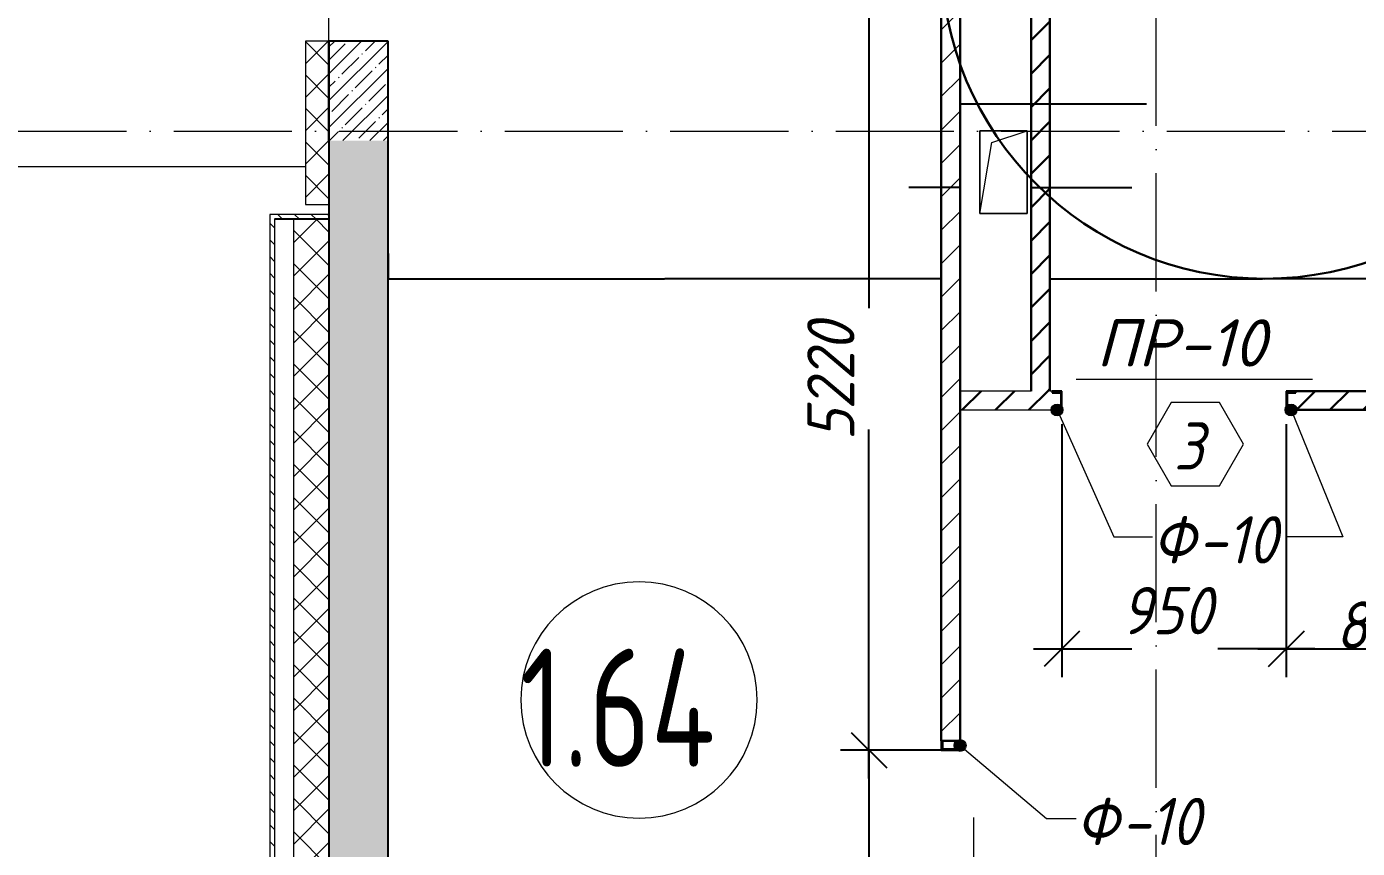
# Model space of a CAD drawing. Header units: millimetres. Extents: x 12986 to 523328, y -9759 to 30092.
# Drawn here: x 150078 to 155708, y 4764 to 8242 of the extents above; entities that cross this region are included whole.
import ezdxf

# ---------------------------------------------------------------- set-up
doc = ezdxf.new("R2010")
doc.units = ezdxf.units.MM
doc.linetypes.add('50_200_ШТРИХ_1Т_ш5_п1_п1_', pattern=[700, 500, -100, 0, -100])
doc.layers.add('0)Допникки кружки', color=7, linetype='Continuous', plot=False)
for name, color, linetype, lineweight in [('1) ПГП Зеленый', 3, 'Continuous', 30), ('3) РАсчет Зел', 3, 'Continuous', 30), ('A-ANNO-DIMS', 7, 'Continuous', 9), ('A-AREA-IDEN', 7, 'Continuous', 9), ('A-DETL', 7, 'Continuous', 9), ('A-DOOR-IDEN', 7, 'Continuous', 9), ('A-FLOR', 7, 'Continuous', 9), ('A-GENM', 7, 'Continuous', 9), ('A-GENM-1', 7, 'Continuous', 25), ('A-GENM-IDEN', 7, 'Continuous', 9), ('A-WALL-1', 7, 'Continuous', 25), ('A-WALL-10', 7, 'Continuous', 13), ('A-WALL-FNSH-2', 7, 'Continuous', 5), ('A-WALL-PATT-1', 7, 'Continuous', 5), ('A-WALL-PATT-3', 250, 'Continuous', 5), ('Оси-2', 7, '50_200_ШТРИХ_1Т_ш5_п1_п1_', 9)]:
    doc.layers.add(name, color=color, linetype=linetype, lineweight=lineweight)
doc.layers.add('A-WALL-5', color=7, linetype='Continuous', lineweight=13, true_color=0x008000)
doc.styles.add('ISOCPEUR_I_3', font='isocpeui.ttf', dxfattribs={"width": 0.9, "height": 200})
doc.styles.add('ISOCPEUR_I_5', font='isocpeui.ttf', dxfattribs={"height": 200})
doc.styles.add('СПДС', font='ГОСТ тип А.ttf', dxfattribs={"width": 0.9})
doc.dimstyles.new('ISO-2_0_0_9К_СРЕДНИЙ_1', dxfattribs={"dimscale": 304.8, "dimtxt": 199.196235, "dimasz": 0.492126, "dimexe": 0.393701, "dimexo": 0, "dimgap": 0, "dimtad": 1, "dimdec": 0, "dimzin": 0, "dimdsep": 46, "dimtxsty": 'ISOCPEUR_I_3', "dimblk1": 'OBLIQUE', "dimblk2": 'OBLIQUE', "dimsah": 1, "dimcen": 0.09, "dimdle": 0.393701, "dimazin": 0, "dimtfac": 1, "dimtdec": 4, "dimtix": 1, "dimtmove": 2, "dimatfit": 3, "dimfxl": 1, "dimtvp": 1, "dimtolj": 1, "dimtzin": 0, "dimarcsym": 2})
doc.dimstyles.new('ISO-2_0_0_9К_СРЕДНИЙ_7', dxfattribs={"dimscale": 304.8, "dimtxt": 199.196235, "dimasz": 0.492126, "dimexe": 0.393701, "dimexo": 0, "dimgap": 0, "dimtad": 1, "dimdec": 0, "dimzin": 0, "dimdsep": 46, "dimtxsty": 'ISOCPEUR_I_3', "dimblk1": 'OBLIQUE', "dimblk2": 'OBLIQUE', "dimsah": 1, "dimcen": 0.09, "dimdle": 0.393701, "dimazin": 0, "dimtfac": 1, "dimtdec": 4, "dimtix": 1, "dimtmove": 0, "dimatfit": 3, "dimfxl": 1, "dimtvp": 1, "dimtolj": 1, "dimtzin": 0, "dimarcsym": 2})
doc.dimstyles.get("Standard").update_dxf_attribs({"dimtxt": 0.18, "dimasz": 0.18, "dimexe": 0.18, "dimexo": 0.0625, "dimgap": 0.09, "dimtad": 0, "dimtih": 1, "dimtoh": 1, "dimdec": 4, "dimzin": 0, "dimdsep": 46, "dimtxsty": 'Standard', "dimcen": 0.09, "dimadec": 0, "dimazin": 0, "dimtfac": 1, "dimtdec": 4, "dimtofl": 0, "dimtmove": 0, "dimatfit": 3, "dimfxl": 1, "dimtolj": 1, "dimtzin": 0, "dimarcsym": 0})
pattern_1 = [(45, (61996.89, 0), (-70.71068, 70.71068), [])]
pattern_2 = [(45, (61996.89, 0), (-70.71068, 70.71068), []), (135, (61996.89, 0), (-70.71068, -70.71068), [])]
pattern_3 = [(45, (61996.89, 0), (-57.024626, 57.024626), []), (45, (62053.92, 0), (-57.024626, 57.024626), [100.806, -20.161, 3.353, -16.808])]

# ---------------------------------------------------------------- blocks, each defined once
blk = doc.blocks.new('AR_Отверстие прямоугольное _в плите_ - AR_Отверстие прямоугольное _в плите_-24485129-АР1_Кладочный план 1 этажа')
at = {"layer": 'A-GENM'}
for p, q in [((100, 175), (-100, 175)), ((-100, 175), (-100, -175)), ((-50, 125), (100, 175)), ((100, -175), (100, 175)), ((-100, -175), (-50, 125)), ((-100, -175), (100, -175))]:
    blk.add_line(p, q, dxfattribs=at)
blk = doc.blocks.new('Фахверк_СКБ_Швеллер - Ф-10_80х4030-26973473-АР1_Кладочный план 1 этажа')
at = {"layer": 'A-GENM-1'}
for p, q in [((165, 40), (125, 40)), ((125, 40), (125, -40)), ((129.5, 32.6), (165, 32.6)), ((129.5, -32.6), (129.5, 32.6)), ((165, 32.6), (165, 40)), ((125, -40), (165, -40)), ((165, -32.6), (129.5, -32.6)), ((165, -40), (165, -32.6))]:
    blk.add_line(p, q, dxfattribs=at)
blk = doc.blocks.new('AAR_СКБ_Марка_Двери_Перемычка и проем - Марка перемычки и проема-25306769-АР1_Кладочный план 1 этажа')
at = {"layer": 'A-DOOR-IDEN'}
for p, q in [((-5, 0), (5, 0)), ((-0.968, -0.984), (-1.986, -2.747)), ((1.067, -0.984), (-0.968, -0.984)), ((2.085, -2.747), (1.067, -0.984)), ((-1.986, -2.747), (-0.968, -4.509)), ((1.067, -4.509), (2.085, -2.747)), ((-0.968, -4.509), (1.067, -4.509))]:
    blk.add_line(p, q, dxfattribs=at)
blk = doc.blocks.new('_Oblique')
at = {"color": 0, "linetype": 'ByBlock', "lineweight": -2}
blk.add_line((-0.5, -0.5), (0.5, 0.5), dxfattribs=at)
blk = doc.blocks.new('DIMBLOCK204-АР1_Кладочный план 1 этажа')
at = {"layer": 'A-ANNO-DIMS', "color": 0, "lineweight": -2, "transparency": 16777216}
for p, q in [((153641.4, 10520), (153641.4, 7050.5)), ((153747.5, 10400), (153521.4, 10400)), ((153641.4, 5060), (153641.4, 6537.6)), ((154044.4, 5180), (153521.4, 5180))]:
    blk.add_line(p, q, dxfattribs=at)
at = {"layer": 'Defpoints', "color": 0, "transparency": 16777216}
for p in [(153747.5, 10400), (153641.4, 5180), (154044.4, 5180)]:
    blk.add_point(p, dxfattribs=at)
at = {"layer": 'A-ANNO-DIMS', "color": 0, "lineweight": -2, "transparency": 16777216, "xscale": 150, "yscale": 150, "zscale": 150}
for p, rotation in [((153641.4, 10400), 90), ((153641.4, 5180), 270)]:
    blk.add_blockref('_Oblique', p, dxfattribs=dict(at, rotation=rotation))
at = {"layer": 'A-ANNO-DIMS', "color": 0, "transparency": 16777216, "insert": (153380.1, 6490.7), "char_height": 200, "width": 606.782, "attachment_point": 1, "rotation": 90, "line_spacing_factor": 1.149209, "style": 'ISOCPEUR_I_3'}
blk.add_mtext('\\A1;5220', dxfattribs=at)
blk = doc.blocks.new('DIMBLOCK205-АР1_Кладочный план 1 этажа')
at = {"layer": 'A-ANNO-DIMS', "color": 0, "lineweight": -2, "transparency": 16777216}
for p, q in [((154044.3, 5180), (153641.2, 5180)), ((153641.4, 5179.8), (153641.4, 4455.2)), ((153641.4, 3730.2), (153641.4, 4454.8)), ((153964.3, 3730), (153641.2, 3730))]:
    blk.add_line(p, q, dxfattribs=at)
at = {"layer": 'A-ANNO-DIMS', "color": 0, "transparency": 16777216}
for points in [[(153641.4, 5179.8), (153641.4, 5179.8), (153641.4, 5180)], [(153641.4, 3730.2), (153641.4, 3730.2), (153641.4, 3730)]]:
    blk.add_solid(points, dxfattribs=at)
at = {"layer": 'Defpoints', "color": 0, "transparency": 16777216}
for p in [(154044.4, 5180), (153641.4, 3730), (153964.4, 3730)]:
    blk.add_point(p, dxfattribs=at)
at = {"layer": 'A-ANNO-DIMS', "color": 0, "transparency": 16777216, "insert": (153641.4, 4455), "char_height": 0.18, "width": 579.201, "attachment_point": 5}
blk.add_mtext('\\A1;1450.0000', dxfattribs=at)
blk = doc.blocks.new('DIMBLOCK216-АР1_Кладочный план 1 этажа')
at = {"layer": 'A-ANNO-DIMS', "color": 0, "lineweight": -2, "transparency": 16777216}
for p, q in [((151606.9, 7281.4), (151606.9, 7175.2)), ((153946.9, 7281.4), (153946.9, 7175.2)), ((151607.1, 7175.4), (152776.2, 7175.4)), ((153946.7, 7175.4), (152777.6, 7175.4))]:
    blk.add_line(p, q, dxfattribs=at)
at = {"layer": 'A-ANNO-DIMS', "color": 0, "transparency": 16777216}
for points in [[(151607.1, 7175.4), (151607.1, 7175.4), (151606.9, 7175.4)], [(153946.7, 7175.4), (153946.7, 7175.4), (153946.9, 7175.4)]]:
    blk.add_solid(points, dxfattribs=at)
at = {"layer": 'Defpoints', "color": 0, "transparency": 16777216}
for p in [(151606.9, 7281.5), (153946.9, 7281.5), (153946.9, 7175.4)]:
    blk.add_point(p, dxfattribs=at)
at = {"layer": 'A-ANNO-DIMS', "color": 0, "transparency": 16777216, "insert": (152776.9, 7175.4), "char_height": 0.18, "width": 625.17, "attachment_point": 5}
blk.add_mtext('\\A1;2340.0000', dxfattribs=at)
blk = doc.blocks.new('DIMBLOCK217-АР1_Кладочный план 1 этажа')
at = {"layer": 'A-ANNO-DIMS', "color": 0, "lineweight": -2, "transparency": 16777216}
for p, q in [((153946.9, 7561.1), (153810.1, 7561.1)), ((153946.9, 7281.5), (153946.9, 7561.3)), ((154026.7, 7561.1), (153947.1, 7561.1)), ((154026.9, 7281.5), (154026.9, 7561.3))]:
    blk.add_line(p, q, dxfattribs=at)
at = {"layer": 'A-ANNO-DIMS', "color": 0, "transparency": 16777216}
for points in [[(153947.1, 7561.1), (153947.1, 7561.1), (153946.9, 7561.1)], [(154026.7, 7561.1), (154026.7, 7561.1), (154026.9, 7561.1)]]:
    blk.add_solid(points, dxfattribs=at)
at = {"layer": 'Defpoints', "color": 0, "transparency": 16777216}
for p in [(154026.9, 7561.1), (153946.9, 7281.5), (154026.9, 7281.5)]:
    blk.add_point(p, dxfattribs=at)
at = {"layer": 'A-ANNO-DIMS', "color": 0, "transparency": 16777216, "insert": (153657.9, 7561.2), "char_height": 0.18, "width": 303.391, "attachment_point": 1, "line_spacing_factor": 1.149209}
blk.add_mtext('\\A1;80.0000', dxfattribs=at)
blk = doc.blocks.new('DIMBLOCK218-АР1_Кладочный план 1 этажа')
at = {"layer": 'A-ANNO-DIMS', "color": 0, "lineweight": -2, "transparency": 16777216}
for p, q in [((154026.9, 7281.5), (154026.9, 7914.9)), ((154027.1, 7914.7), (154326.7, 7914.7)), ((154326.9, 7281.5), (154326.9, 7914.9)), ((154326.9, 7914.7), (154815.2, 7914.7))]:
    blk.add_line(p, q, dxfattribs=at)
at = {"layer": 'A-ANNO-DIMS', "color": 0, "transparency": 16777216}
for points in [[(154027.1, 7914.8), (154027.1, 7914.7), (154026.9, 7914.7)], [(154326.7, 7914.8), (154326.7, 7914.7), (154326.9, 7914.7)]]:
    blk.add_solid(points, dxfattribs=at)
at = {"layer": 'Defpoints', "color": 0, "transparency": 16777216}
for p in [(154326.9, 7914.7), (154026.9, 7281.5), (154326.9, 7281.5)]:
    blk.add_point(p, dxfattribs=at)
at = {"layer": 'A-ANNO-DIMS', "color": 0, "transparency": 16777216, "insert": (154588.3, 7914.9), "char_height": 0.18, "width": 455.087, "attachment_point": 1, "line_spacing_factor": 1.149209}
blk.add_mtext('\\A1;300.0000', dxfattribs=at)
blk = doc.blocks.new('DIMBLOCK219-АР1_Кладочный план 1 этажа')
at = {"layer": 'A-ANNO-DIMS', "color": 0, "lineweight": -2, "transparency": 16777216}
for p, q in [((154326.9, 7281.5), (154326.9, 7561.3)), ((154327.1, 7561.1), (154406.7, 7561.1)), ((154406.9, 7281.5), (154406.9, 7561.3)), ((154406.9, 7561.1), (154753.2, 7561.1))]:
    blk.add_line(p, q, dxfattribs=at)
at = {"layer": 'A-ANNO-DIMS', "color": 0, "transparency": 16777216}
for points in [[(154327.1, 7561.1), (154327.1, 7561.1), (154326.9, 7561.1)], [(154406.7, 7561.1), (154406.7, 7561.1), (154406.9, 7561.1)]]:
    blk.add_solid(points, dxfattribs=at)
at = {"layer": 'Defpoints', "color": 0, "transparency": 16777216}
for p in [(154406.9, 7561.1), (154326.9, 7281.5), (154406.9, 7281.5)]:
    blk.add_point(p, dxfattribs=at)
at = {"layer": 'A-ANNO-DIMS', "color": 0, "transparency": 16777216, "insert": (154602.1, 7561.2), "char_height": 0.18, "width": 303.391, "attachment_point": 1, "line_spacing_factor": 1.149209}
blk.add_mtext('\\A1;80.0000', dxfattribs=at)
blk = doc.blocks.new('DIMBLOCK220-АР1_Кладочный план 1 этажа')
at = {"layer": 'A-ANNO-DIMS', "color": 0, "lineweight": -2, "transparency": 16777216}
for p, q in [((154406.9, 7281.4), (154406.9, 7175.2)), ((156206.9, 7281.4), (156206.9, 7175.2)), ((154407.1, 7175.4), (155306.2, 7175.4)), ((156206.7, 7175.4), (155307.6, 7175.4))]:
    blk.add_line(p, q, dxfattribs=at)
at = {"layer": 'A-ANNO-DIMS', "color": 0, "transparency": 16777216}
for points in [[(154407.1, 7175.4), (154407.1, 7175.4), (154406.9, 7175.4)], [(156206.7, 7175.4), (156206.7, 7175.4), (156206.9, 7175.4)]]:
    blk.add_solid(points, dxfattribs=at)
at = {"layer": 'Defpoints', "color": 0, "transparency": 16777216}
for p in [(154406.9, 7281.5), (156206.9, 7281.5), (156206.9, 7175.4)]:
    blk.add_point(p, dxfattribs=at)
at = {"layer": 'A-ANNO-DIMS', "color": 0, "transparency": 16777216, "insert": (155306.9, 7175.4), "char_height": 0.18, "width": 560.814, "attachment_point": 5}
blk.add_mtext('\\A1;1800.0000', dxfattribs=at)
blk = doc.blocks.new('DIMBLOCK228-АР1_Кладочный план 1 этажа')
at = {"layer": 'A-ANNO-DIMS', "color": 0, "lineweight": -2, "transparency": 16777216}
for p, q in [((155657.3, 6700), (155948.4, 6700)), ((155948.2, 6699.8), (155948.2, 6620.2)), ((155657.3, 6620), (155948.4, 6620)), ((155948.2, 6620), (155948.2, 6265.1)), ((155948.2, 6265.1), (155948, 6265.1))]:
    blk.add_line(p, q, dxfattribs=at)
at = {"layer": 'A-ANNO-DIMS', "color": 0, "transparency": 16777216}
for points in [[(155948.1, 6699.8), (155948.2, 6699.8), (155948.2, 6700)], [(155948.1, 6620.2), (155948.2, 6620.2), (155948.2, 6620)]]:
    blk.add_solid(points, dxfattribs=at)
at = {"layer": 'Defpoints', "color": 0, "transparency": 16777216}
for p in [(155657.2, 6700), (155948.2, 6700), (155657.2, 6620)]:
    blk.add_point(p, dxfattribs=at)
at = {"layer": 'A-ANNO-DIMS', "color": 0, "transparency": 16777216, "insert": (155947.7, 6113.4), "char_height": 0.18, "width": 303.391, "attachment_point": 1, "rotation": 90, "line_spacing_factor": 1.149209}
blk.add_mtext('\\A1;80.0000', dxfattribs=at)
blk = doc.blocks.new('DIMBLOCK229-АР1_Кладочный план 1 этажа')
at = {"layer": 'A-ANNO-DIMS', "color": 0, "lineweight": -2, "transparency": 16777216}
for p, q in [((155657.3, 10400), (155763.5, 10400)), ((155763.3, 10399.8), (155763.3, 8550.2)), ((155763.3, 6700.2), (155763.3, 8549.8)), ((155657.3, 6700), (155763.5, 6700))]:
    blk.add_line(p, q, dxfattribs=at)
at = {"layer": 'A-ANNO-DIMS', "color": 0, "transparency": 16777216}
for points in [[(155763.3, 10399.8), (155763.3, 10399.8), (155763.3, 10400)], [(155763.3, 6700.2), (155763.3, 6700.2), (155763.3, 6700)]]:
    blk.add_solid(points, dxfattribs=at)
at = {"layer": 'Defpoints', "color": 0, "transparency": 16777216}
for p in [(155657.2, 10400), (155763.3, 10400), (155657.2, 6700)]:
    blk.add_point(p, dxfattribs=at)
at = {"layer": 'A-ANNO-DIMS', "color": 0, "transparency": 16777216, "insert": (155763.3, 8550), "char_height": 0.18, "width": 606.782, "attachment_point": 5}
blk.add_mtext('\\A1;3700.0000', dxfattribs=at)
blk = doc.blocks.new('DIMBLOCK867-АР1_Кладочный план 1 этажа')
at = {"layer": 'A-ANNO-DIMS', "color": 0, "lineweight": -2, "transparency": 16777216}
for p, q in [((154456.9, 6560), (154456.9, 5489.4)), ((155406.9, 6560), (155406.9, 5489.4)), ((154336.9, 5609.4), (154752.9, 5609.4)), ((155526.9, 5609.4), (155116.6, 5609.4))]:
    blk.add_line(p, q, dxfattribs=at)
at = {"layer": 'Defpoints', "color": 0, "transparency": 16777216}
for p in [(154456.9, 6560), (155406.9, 6560), (155406.9, 5609.4)]:
    blk.add_point(p, dxfattribs=at)
at = {"layer": 'A-ANNO-DIMS', "color": 0, "lineweight": -2, "transparency": 16777216, "xscale": 150, "yscale": 150, "zscale": 150, "rotation": 180}
blk.add_blockref('_Oblique', (154456.9, 5609.4), dxfattribs=at)
at = {"layer": 'A-ANNO-DIMS', "color": 0, "lineweight": -2, "transparency": 16777216, "xscale": 150, "yscale": 150, "zscale": 150}
blk.add_blockref('_Oblique', (155406.9, 5609.4), dxfattribs=at)
at = {"layer": 'A-ANNO-DIMS', "color": 0, "transparency": 16777216, "insert": (154707.2, 5870.7), "char_height": 200, "width": 455.087, "attachment_point": 1, "line_spacing_factor": 1.149209, "style": 'ISOCPEUR_I_3'}
blk.add_mtext('\\A1;950', dxfattribs=at)
blk = doc.blocks.new('DIMBLOCK868-АР1_Кладочный план 1 этажа')
at = {"layer": 'A-ANNO-DIMS', "color": 0, "lineweight": -2, "transparency": 16777216}
for p, q in [((155406.9, 6560), (155406.9, 5489.4)), ((156206.9, 5715.4), (156206.9, 5489.4)), ((155286.9, 5609.4), (156326.9, 5609.4))]:
    blk.add_line(p, q, dxfattribs=at)
at = {"layer": 'Defpoints', "color": 0, "transparency": 16777216}
for p in [(155406.9, 6560), (156206.9, 5715.4), (156206.9, 5609.4)]:
    blk.add_point(p, dxfattribs=at)
at = {"layer": 'A-ANNO-DIMS', "color": 0, "lineweight": -2, "transparency": 16777216, "xscale": 150, "yscale": 150, "zscale": 150, "rotation": 180}
blk.add_blockref('_Oblique', (155406.9, 5609.4), dxfattribs=at)
at = {"layer": 'A-ANNO-DIMS', "color": 0, "lineweight": -2, "transparency": 16777216, "xscale": 150, "yscale": 150, "zscale": 150}
blk.add_blockref('_Oblique', (156206.9, 5609.4), dxfattribs=at)
at = {"layer": 'A-ANNO-DIMS', "color": 0, "transparency": 16777216, "insert": (155806.9, 5709.4), "char_height": 200, "width": 455.087, "attachment_point": 5, "style": 'ISOCPEUR_I_3'}
blk.add_mtext('\\A1;800', dxfattribs=at)
blk = doc.blocks.new('Марка_Помещения - Номер-25198446-Объем проектирования 1 этажа')
at = {"layer": 'A-AREA-IDEN'}
for start, end in [(360, 180), (180, 360)]:
    blk.add_arc((0, 0), 2.5, start, end, dxfattribs=at)

msp = doc.modelspace()

# ---------------------------------------------------------------- hatches: boundary and pattern name
at = {"layer": '1) ПГП Зеленый'}
h = msp.add_hatch(dxfattribs=at)
h.set_pattern_fill('FP_15', color=256, style=0, pattern_type=2)
h.set_pattern_definition(pattern_1)
h.paths.add_polyline_path([(154326.89328, 6700.00001), (154406.89328, 6700.00001), (154406.89328, 10400.00001), (154326.89328, 10400.00001), (154326.89328, 8709.76827)], flags=0)
h = msp.add_hatch(dxfattribs=at)
h.set_pattern_fill('FP_15', color=256, style=0, pattern_type=2)
h.set_pattern_definition(pattern_1)
h.paths.add_polyline_path([(155446.89328, 6620.00001), (156206.89328, 6620.00001), (156206.89328, 6700.00001), (155446.89328, 6700.00001), (155446.89328, 6692.60001), (155411.39328, 6692.60001), (155411.39328, 6627.40001), (155446.89328, 6627.40001)], flags=0)
h.paths.add_polyline_path([(154026.89328, 6620.00001), (154416.89328, 6620.00001), (154416.89328, 6627.40001), (154452.39328, 6627.40001), (154452.39328, 6692.60001), (154416.89328, 6692.60001), (154416.89328, 6700.00001), (154026.89328, 6700.00001)], flags=0)
at = {"layer": 'A-GENM-IDEN'}
h = msp.add_hatch(color=256, dxfattribs=at)
edge = h.paths.add_edge_path(flags=0)
edge.add_arc((154436.89328, 6620.00001), 25, 0, 360)
h = msp.add_hatch(color=256, dxfattribs=at)
edge = h.paths.add_edge_path(flags=0)
edge.add_arc((155426.89328, 6620.00001), 25, 0, 360)
h = msp.add_hatch(color=256, dxfattribs=at)
edge = h.paths.add_edge_path(flags=0)
edge.add_arc((154026.89328, 5200.00001), 25, 0, 360)
at = {"layer": 'A-WALL-PATT-1'}
h = msp.add_hatch(dxfattribs=at)
h.set_pattern_fill('FP_1', color=256, style=0, pattern_type=2)
h.set_pattern_definition(pattern_3)
h.paths.add_polyline_path([(151356.89328, 7760.00001), (151606.89328, 7760.00001), (151606.89328, 8181.06319), (151356.89328, 8181.06319)], flags=0)
h.paths.add_polyline_path([(151356.89328, 9631.06319), (151606.89328, 9631.06319), (151606.89328, 10600.00001), (151356.89328, 10600.00001), (151356.89328, 10422.00001)], flags=0)
h = msp.add_hatch(dxfattribs=at)
h.set_pattern_fill('FP_2', color=256, style=0, pattern_type=2)
h.set_pattern_definition(pattern_2)
h.paths.add_polyline_path([(151356.89328, 7488.97062), (151356.89328, 8181.06319), (151256.89328, 8181.06319), (151256.89328, 7488.97062)], flags=0)
h.paths.add_polyline_path([(151356.89328, 9631.06319), (151356.89328, 10422.00001), (151256.89328, 10422.00001), (151256.89328, 9631.06319)], flags=0)
h = msp.add_hatch(dxfattribs=at)
h.set_pattern_fill('FP_1', color=256, style=0, pattern_type=2)
h.set_pattern_definition(pattern_3)
h.paths.add_polyline_path([(151390.55547, 150), (151606.89328, 150), (151606.89328, 7760.00001), (151356.89328, 7760.00001), (151356.89328, 150)], flags=0)
h = msp.add_hatch(dxfattribs=at)
h.set_pattern_fill('FP_18', color=256, style=0, pattern_type=2)
h.set_pattern_definition([(135, (61996.893, 0), (-35.35534, -35.35534), [])])
h.paths.add_polyline_path([(151126.89328, -329.99999), (151126.89328, 7426.97062), (151356.89328, 7426.97062), (151356.89328, 7446.97062), (151106.89328, 7446.97062), (151106.89328, -329.99999)], flags=0)
h = msp.add_hatch(dxfattribs=at)
h.set_pattern_fill('FP_2', color=256, style=0, pattern_type=2)
h.set_pattern_definition(pattern_2)
h.paths.add_polyline_path([(151206.89328, -99.99999), (151356.89328, -99.99999), (151356.89328, 7426.97062), (151206.89328, 7426.97062), (151206.89328, 154.57609)], flags=0)
at = {"layer": 'A-WALL-PATT-3'}
h = msp.add_hatch(dxfattribs=at)
h.set_pattern_fill('FP_15', color=256, style=0, pattern_type=2)
h.set_pattern_definition(pattern_1)
h.paths.add_polyline_path([(154026.89328, 100.00001), (154026.89328, 3690.00001), (154019.49328, 3690.00001), (154019.49328, 3725.50001), (153954.29328, 3725.50001), (153954.29328, 3690.00001), (153946.89328, 3690.00001), (153946.89328, 106.00001), (154001.89333, 106.00001), (154001.89333, 100.00001)], flags=0)
h.paths.add_polyline_path([(153954.29328, 5184.50001), (154019.49328, 5184.50001), (154019.49328, 5220.00001), (154026.89328, 5220.00001), (154026.89328, 10400.00001), (153946.89328, 10400.00001), (153946.89328, 5220.00001), (153954.29328, 5220.00001)], flags=0)

# ---------------------------------------------------------------- linework, layer by layer
at = {"layer": '0)Допникки кружки', "color": 6, "lineweight": 30}
msp.add_circle((155316.27891, 8544.79063), 1369.38563, dxfattribs=at)
at = {"layer": '1) ПГП Зеленый'}
for p, q in [((154326.89328, 10400.00001), (154326.89328, 6700.00001)), ((155446.89328, 6620.00001), (156206.89328, 6620.00001))]:
    msp.add_line(p, q, dxfattribs=at)
msp.add_lwpolyline([(153946.89328, 10400.00001), (154026.89328, 10400.00001), (154026.89328, 5220.00001), (153946.89328, 5220.00001)], close=True, dxfattribs=at)
at = {"layer": '3) РАсчет Зел'}
for p, q in [((154406.89328, 6700.00001), (154406.89328, 10400.00001)), ((156206.89328, 6700.00001), (155446.89328, 6700.00001))]:
    msp.add_line(p, q, dxfattribs=at)
at = {"layer": 'A-DETL'}
for p, q in [((151126.89328, 7426.97062), (151126.89328, -99.99999)), ((151206.89328, 7426.97062), (151206.89328, -99.99999))]:
    msp.add_line(p, q, dxfattribs=at)
at = {"layer": 'A-FLOR'}
for p, q in [((154110.89328, 7801.00001), (154310.89328, 7801.00001)), ((154110.89328, 7451.00001), (154110.89328, 7801.00001)), ((154310.89328, 7801.00001), (154310.89328, 7451.00001)), ((147066.89328, 7649.97062), (151256.89328, 7649.97062)), ((154310.89328, 7451.00001), (154110.89328, 7451.00001))]:
    msp.add_line(p, q, dxfattribs=at)
at = {"layer": 'A-GENM-IDEN'}
for p, q in [((154436.89328, 6620.00001), (154677.7911, 6082.63235)), ((155426.89328, 6620.00001), (155646.35021, 6082.63235)), ((154677.7911, 6082.63235), (154841.49642, 6082.63235)), ((155646.35021, 6082.63235), (155406.89965, 6082.63235)), ((154026.89328, 5200.00001), (154392.66115, 4890.88444)), ((154392.66115, 4890.88444), (154517.18542, 4890.88444))]:
    msp.add_line(p, q, dxfattribs=at)
for centre in [(154436.89328, 6620.00001), (155426.89328, 6620.00001), (154026.89328, 5200.00001)]:
    msp.add_circle(centre, 25, dxfattribs=at)
at = {"layer": 'A-WALL-1'}
for p, q in [((151606.89328, 8181.06319), (151356.89328, 8181.06319)), ((151356.89328, 8181.06319), (151356.89328, -100)), ((151356.89328, 7760.00001), (151356.89328, 8181.06319)), ((151606.89328, 150), (151606.89328, 8181.06319)), ((151356.89328, 7426.97062), (151126.89328, 7426.97062))]:
    msp.add_line(p, q, dxfattribs=at)
at = {"layer": 'A-WALL-10'}
for p, q in [((151356.89328, 8181.06319), (151256.89328, 8181.06319)), ((151256.89328, 8181.06319), (151256.89328, 7488.97062)), ((151356.89328, 7488.97062), (151356.89328, 7760.00001)), ((151256.89328, 7488.97062), (151356.89328, 7488.97062))]:
    msp.add_line(p, q, dxfattribs=at)
at = {"layer": 'A-WALL-5'}
for p, q in [((153946.89328, 10400.00001), (153946.89328, 5220.00001)), ((154026.89328, 6700.00001), (154026.89328, 10400.00001)), ((154326.89328, 6700.00001), (154026.89328, 6700.00001)), ((154416.89328, 6700.00001), (154406.89328, 6700.00001)), ((154026.89328, 6620.00001), (154416.89328, 6620.00001)), ((154026.89328, 5220.00001), (154026.89328, 6620.00001))]:
    msp.add_line(p, q, dxfattribs=at)
at = {"layer": 'A-WALL-FNSH-2'}
for p, q in [((151356.89328, 7446.97062), (151106.89328, 7446.97062)), ((151106.89328, 7446.97062), (151106.89328, -99.99999))]:
    msp.add_line(p, q, dxfattribs=at)
at = {"layer": 'Оси-2'}
for p, q in [((151356.89325, -4080), (151356.89325, 28636.94316)), ((154856.89325, -4080), (154856.89325, 28636.94316)), ((57586.89328, 7800), (187948.52131, 7800))]:
    msp.add_line(p, q, dxfattribs=at)

# ---------------------------------------------------------------- block references
at = {"layer": 'A-AREA-IDEN', "xscale": 199.9999999999999, "yscale": 199.9999999999999, "zscale": 199.9999999999999}
msp.add_blockref('Марка_Помещения - Номер-25198446-Объем проектирования 1 этажа', (152668.81455, 5392.49964), dxfattribs=at)
at = {"layer": 'A-DOOR-IDEN', "xscale": 99.99999999999993, "yscale": 99.99999999999993, "zscale": 99.99999999999993}
msp.add_blockref('AAR_СКБ_Марка_Двери_Перемычка и проем - Марка перемычки и проема-25306769-АР1_Кладочный план 1 этажа', (155017.18542, 6749.88831), dxfattribs=at)
at = {"layer": 'A-DOOR-IDEN', "xscale": 99.99999999999993, "yscale": 99.99999999999993, "zscale": 99.99999999999993, "rotation": 89.99999999999999}
msp.add_blockref('AAR_СКБ_Марка_Двери_Перемычка и проем - Марка перемычки и проема-25306769-АР1_Кладочный план 1 этажа', (154085.5293, 4395.0426), dxfattribs=at)
at = {"layer": 'A-GENM'}
msp.add_blockref('AR_Отверстие прямоугольное _в плите_ - AR_Отверстие прямоугольное _в плите_-24485129-АР1_Кладочный план 1 этажа', (154210.89328, 7626.00001), dxfattribs=at)
at = {"layer": 'A-GENM-1'}
for p, rotation in [((154581.89328, 6660.00001), 180), ((153986.89328, 5055.00001), 89.99999999999991)]:
    msp.add_blockref('Фахверк_СКБ_Швеллер - Ф-10_80х4030-26973473-АР1_Кладочный план 1 этажа', p, dxfattribs=dict(at, rotation=rotation))
msp.add_blockref('Фахверк_СКБ_Швеллер - Ф-10_80х4030-26973473-АР1_Кладочный план 1 этажа', (155281.89328, 6660.00001), dxfattribs=at)

# ---------------------------------------------------------------- texts
at = {"layer": 'A-AREA-IDEN', "insert": (152167.04825, 5609.61825), "char_height": 500, "width": 1255.442625, "attachment_point": 1, "style": 'СПДС'}
msp.add_mtext('1.64', dxfattribs=at)
at = {"layer": 'A-DOOR-IDEN', "insert": (154930.9869, 6567.24693), "char_height": 200, "width": 158.734125, "attachment_point": 1, "style": 'ISOCPEUR_I_3'}
msp.add_mtext('\\fISOCPEUR|b0|i1|c204|p34|;\\W.9;3', dxfattribs=at)
at = {"layer": 'A-GENM-IDEN', "char_height": 200, "attachment_point": 1}
for s, insert, width, style in [('ПР', (154602.79216, 7003.45044), 416.8775, 'ISOCPEUR_I_5'), ('-10', (154946.75049, 7003.45044), 481.0125, 'ISOCPEUR_I_5'), ('\\fISOCPEUR|b0|i1|c204|p34|;\\W.9;Ф', (154841.49642, 6170.24693), 230.886, 'ISOCPEUR_I_3'), ('\\fISOCPEUR|b0|i1|c204|p34|;\\W.9;Ф', (154841.49642, 6170.24693), 230.886, 'ISOCPEUR_I_3'), ('-10', (155031.99642, 6170.24693), 432.91125, 'ISOCPEUR_I_3'), ('-10', (155031.99642, 6170.24693), 432.91125, 'ISOCPEUR_I_3'), ('\\fISOCPEUR|b0|i1|c204|p34|;\\W.9;Ф', (154517.18542, 4978.49902), 230.886, 'ISOCPEUR_I_3'), ('-10', (154707.68542, 4978.49902), 432.91125, 'ISOCPEUR_I_3')]:
    msp.add_mtext(s, dxfattribs=dict(at, insert=insert, width=width, style=style))

# ---------------------------------------------------------------- dimensions: what is measured, and where the dimension line sits
at = {"layer": 'A-ANNO-DIMS'}
dim = msp.add_linear_dim(base=(153641.38447, 5180.00001), p1=(153747.45049, 10400.00001), p2=(154044.40249, 5180.00001), angle=90, dimstyle='ISO-2_0_0_9К_СРЕДНИЙ_1', override={"dimpost": '<>', "dimfxl": 5228.439585}, dxfattribs=at)
dim.commit()
dim.dimension.update_dxf_attribs({"geometry": 'DIMBLOCK204-АР1_Кладочный план 1 этажа', "text_midpoint": (153513.42665, 6794.04438), "dimtype": 160, "text_rotation": 90})
for base, p1, p2, picture, middle in [((155763.2883, 10400.00001), (155657.22228, 6700.00001), (155657.22228, 10400.00001), 'DIMBLOCK229-АР1_Кладочный план 1 этажа', (155763.2883, 8550.00001)), ((153641.38447, 3730.00001), (154044.40249, 5180.00001), (153964.40249, 3730.00001), 'DIMBLOCK205-АР1_Кладочный план 1 этажа', (153641.38447, 4455.00001))]:
    dim = msp.add_linear_dim(base=base, p1=p1, p2=p2, angle=90, dimstyle='Standard', dxfattribs=at)
    dim.commit()
    dim.dimension.update_dxf_attribs({"geometry": picture, "text_midpoint": middle})
for base, p1, p2, picture, middle in [((154326.89328, 7914.73614), (154026.89328, 7281.47102), (154326.89328, 7281.47102), 'DIMBLOCK218-АР1_Кладочный план 1 этажа', (154815.83307, 7914.73614)), ((154026.89328, 7561.11876), (153946.89328, 7281.47102), (154026.89328, 7281.47102), 'DIMBLOCK217-АР1_Кладочный план 1 этажа', (153809.57518, 7561.11876)), ((154406.89328, 7561.11876), (154326.89328, 7281.47102), (154406.89328, 7281.47102), 'DIMBLOCK219-АР1_Кладочный план 1 этажа', (154753.74759, 7561.11876))]:
    dim = msp.add_linear_dim(base=base, p1=p1, p2=p2, dimstyle='Standard', dxfattribs=at)
    dim.commit()
    dim.dimension.update_dxf_attribs({"geometry": picture, "text_midpoint": middle, "dimtype": 160})
for base, p1, p2, picture, middle in [((153946.89328, 7175.405), (151606.89328, 7281.47102), (153946.89328, 7281.47102), 'DIMBLOCK216-АР1_Кладочный план 1 этажа', (152776.89328, 7175.405)), ((156206.89328, 7175.405), (154406.89328, 7281.47102), (156206.89328, 7281.47102), 'DIMBLOCK220-АР1_Кладочный план 1 этажа', (155306.89328, 7175.405))]:
    dim = msp.add_linear_dim(base=base, p1=p1, p2=p2, dimstyle='Standard', dxfattribs=at)
    dim.commit()
    dim.dimension.update_dxf_attribs({"geometry": picture, "text_midpoint": middle})
dim = msp.add_linear_dim(base=(155948.17832, 6700.00001), p1=(155657.22228, 6620.00001), p2=(155657.22228, 6700.00001), angle=90, dimstyle='Standard', dxfattribs=at)
dim.commit()
dim.dimension.update_dxf_attribs({"geometry": 'DIMBLOCK228-АР1_Кладочный план 1 этажа', "text_midpoint": (155947.78832, 6265.14443), "dimtype": 160, "text_rotation": 90})
dim = msp.add_linear_dim(base=(155406.89328, 5609.38036), p1=(154456.89328, 6560.00001), p2=(155406.89328, 6560.00001), dimstyle='ISO-2_0_0_9К_СРЕДНИЙ_1', override={"dimpost": '<>', "dimfxl": 950}, dxfattribs=at)
dim.commit()
dim.dimension.update_dxf_attribs({"geometry": 'DIMBLOCK867-АР1_Кладочный план 1 этажа', "text_midpoint": (154934.76095, 5737.33818), "dimtype": 160})
dim = msp.add_linear_dim(base=(156206.89328, 5609.38036), p1=(155406.89328, 6560.00001), p2=(156206.89328, 5715.44638), dimstyle='ISO-2_0_0_9К_СРЕДНИЙ_7', override={"dimpost": '<>', "dimfxl": 1163.301698}, dxfattribs=at)
dim.commit()
dim.dimension.update_dxf_attribs({"geometry": 'DIMBLOCK868-АР1_Кладочный план 1 этажа', "text_midpoint": (155806.89328, 5709.38036)})

doc.saveas('drawing.dxf')
